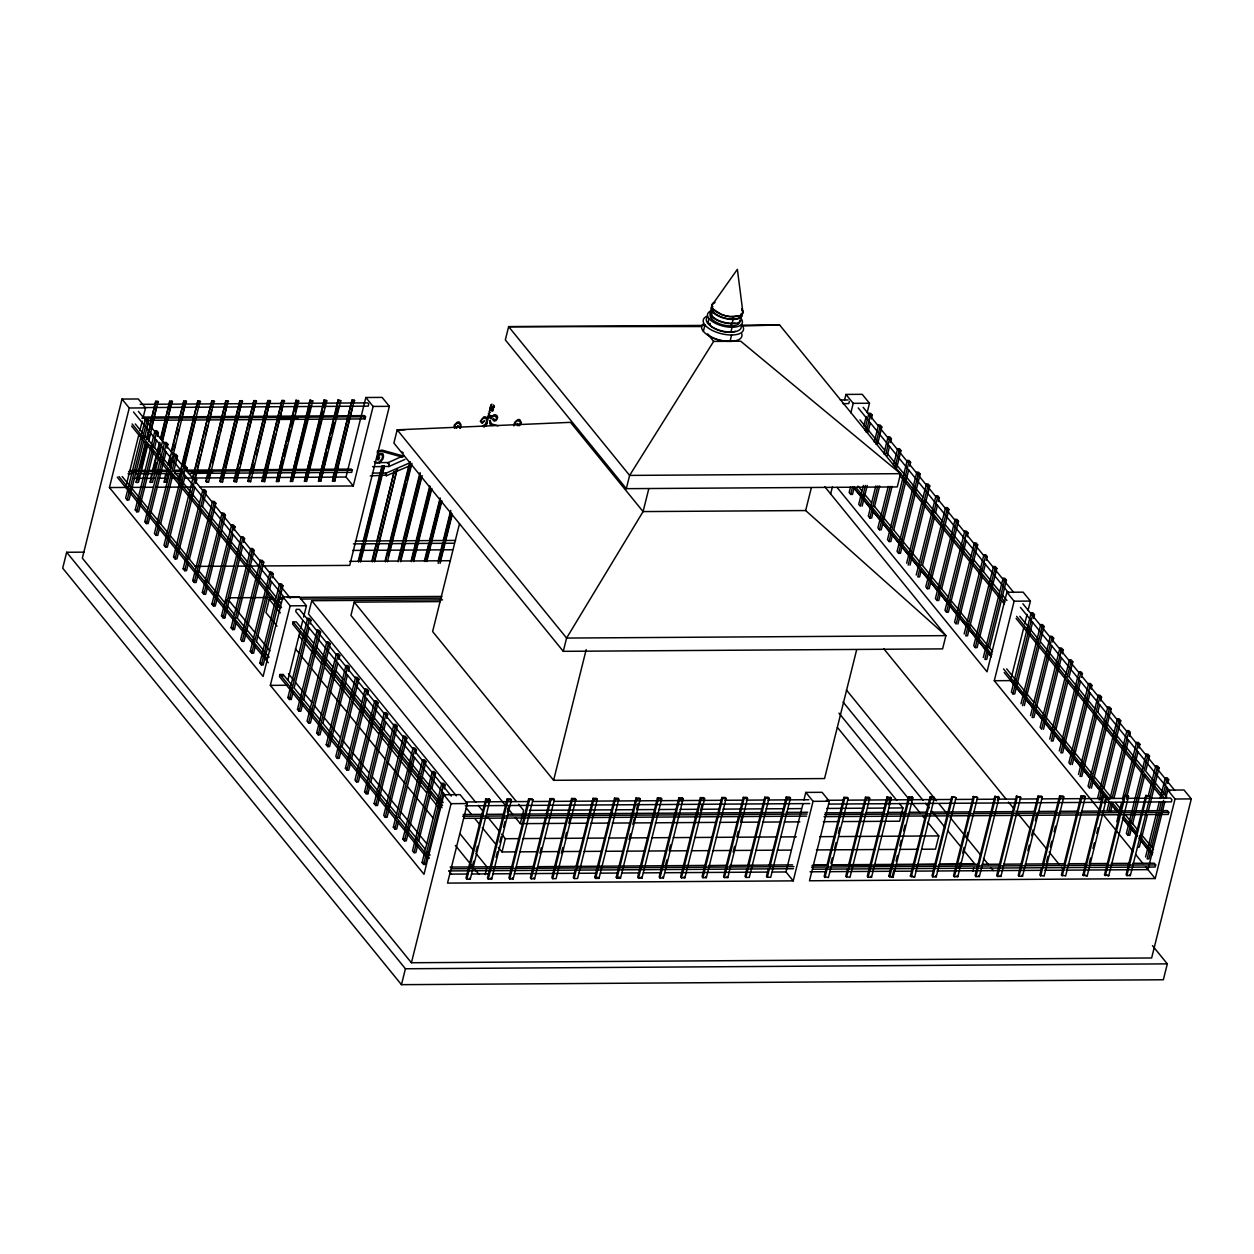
<?xml version="1.0" encoding="UTF-8"?>
<svg xmlns="http://www.w3.org/2000/svg" width="1254" height="1254" viewBox="0 0 1254 1254"><rect width="100%" height="100%" fill="white"/><g stroke="black" fill="none" stroke-linecap="round" stroke-linejoin="round"><path stroke-width="1.5" d="M713.134 311.697L711.911 305.318L737.368 269.328L742.979 312.889L740.048 315.742L733.731 316.823L732.728 319.049M487.884 416.109L489.765 417.77M492.399 409.243A5.972 2.618 14 0 1 493.339 410.403L492.179 411.249L490.392 409.697M490.847 417.739A9.577 7.446 -39.1 0 1 491.098 417.3L490.925 417.519M488.464 413.898C488.809 411.014 489.279 418.679 492.179 415.623M490.972 407.644L491.051 407.989A3.213 1.411 14 0 0 491.521 408.6L492.289 409.055M492.179 415.779L490.455 416.062L488.464 413.93M84.3 552.152L66.666 552.262L62.7 568.172L401.452 984.672L1163.351 979.766L1167.317 963.871L1152.473 945.626M143.16 417.363L145.527 407.895L138.254 398.976L121.999 399.07L82.341 558.14L411.422 962.743L1151.642 957.978L1191.3 798.908L1184.042 789.989L1167.787 790.098L1165.891 797.669M303.593 617.093L306.431 605.729L299.173 596.81L282.918 596.904L263.089 676.439L109.427 487.54L129.256 408.005L121.999 399.07M138.912 434.401L125.682 487.43L109.427 487.54M139.852 430.624L142.219 421.156M144.523 437.771L148.756 420.811L147.22 418.93L145.386 418.946L125.651 498.12L127.187 500.001L129.021 499.985L143.583 441.549M127.187 500.001L146.922 420.827L145.386 418.946M137.548 474.278L136.216 482.414L138.457 482.398L147.784 444.966M138.489 470.532L145.48 442.458M146.42 438.712L148.756 429.354M149.681 425.608L155.747 401.28L158.004 401.264L148.724 441.22M136.216 482.414L146.013 443.101M146.953 439.37L155.747 401.28M138.395 479.89L139.335 476.144M141.2 468.651L146.796 446.189M148.662 438.696L149.602 434.966M150.997 429.338L156.593 406.876M153.646 451.44L138.598 511.773L136.764 511.789L135.228 509.908L154.979 430.718L156.813 430.702L158.333 432.599L157.393 436.361M136.764 511.789L156.515 432.614L154.979 430.718M154.587 447.678L156.452 440.138M151.577 474.2L150.229 482.335L152.471 482.32L158.553 457.976M152.502 470.454L156.233 455.468M157.173 451.722L159.509 442.364M160.434 438.634L169.776 401.186L172.017 401.17L159.477 454.23M150.229 482.335L160.042 443.023M160.967 439.276L169.776 401.186M154.744 470.438L156.625 462.945M158.49 455.453L160.355 447.976M162.221 440.483L166.892 421.767M168.757 414.275L172.017 401.17M166.045 451.926L148.176 523.561L146.357 523.576L144.821 521.68L164.556 442.505L166.39 442.49L167.926 444.386L166.986 448.148M146.357 523.576L166.092 444.386L164.556 442.505M165.591 474.106L164.258 482.241L166.5 482.226L169.306 470.987M167.926 464.748L170.262 455.39M171.202 451.644L183.789 401.092L186.047 401.076L170.23 467.256M164.258 482.241L167.519 469.137M168.459 465.391L183.789 401.092M167.832 474.09L166.5 482.226M169.713 466.598L171.579 459.105M173.898 449.747L175.309 444.135M177.645 434.777L179.04 429.166M182.3 416.062L186.047 401.076M173.742 471.238L177.504 456.158L175.968 454.277L174.149 454.293L154.399 533.467L155.935 535.348L157.769 535.348L159.65 527.793M155.935 535.348L170.983 475.031M171.923 471.253L175.67 456.174L174.149 454.293M160.59 524.031L172.801 475.015M178.679 477.758L179.62 474.012M180.545 470.266L197.819 401.014L200.06 400.998L184.26 467.162M178.742 480.282L181.548 469.043M182.473 465.297L197.819 401.014M195.389 419.714L163.992 545.255L165.512 547.136L167.346 547.12L185.216 475.485M165.512 547.136L185.263 467.961L183.727 466.065L185.561 466.065L187.097 467.946L186.156 471.723M192.708 477.664L211.848 400.919L214.089 400.904L195.013 480.172M194.793 487.273L176.939 558.908L175.105 558.923L173.569 557.027L211.848 400.919M194.95 477.649L195.875 473.902M197.286 468.291L200.546 455.186M201.486 451.44L204.277 440.217M205.217 436.47L208.023 425.231M208.948 421.501L211.754 410.262M175.105 558.923L194.84 479.749L193.304 477.852M195.734 483.495L196.674 479.733L195.138 477.837M188.398 563.156L186.517 570.695L184.683 570.711L183.147 568.814L202.897 489.64L204.731 489.624L206.267 491.521L202.505 506.6M205.797 481.317L225.861 400.825L228.103 400.81L208.572 481.959L205.797 481.317L208.572 481.959M206.314 481.975L225.861 400.825M184.683 570.711L204.433 491.521L202.897 489.64M208.963 477.555L210.374 471.943M212.71 462.585L215.5 451.362M216.44 447.615L219.231 436.376M220.171 432.63L226.708 406.421M189.338 559.378L201.565 510.362M192.74 580.602L212.475 501.428L214.309 501.412L215.845 503.293L196.11 582.483L194.276 582.483L192.74 580.602L194.574 580.586M194.276 582.483L214.011 503.309L212.475 501.428M219.811 481.222L239.89 400.731L242.132 400.716L222.585 481.865L219.811 481.222L222.585 481.865M220.343 481.881L239.89 400.731M222.522 479.341L224.388 471.849M225.328 468.118L236.99 421.313M237.931 417.566L242.132 400.716M207.568 586.715L205.687 594.255L203.853 594.271L202.317 592.39L222.068 513.199L223.902 513.199L225.422 515.081L208.509 582.953M203.853 594.271L223.604 515.096L222.068 513.199M233.84 481.144L253.904 400.653L256.145 400.637L236.614 481.771L233.84 481.144L236.614 481.771M234.357 481.787L253.904 400.653M236.551 479.247L239.342 468.024M240.282 464.278L248.214 432.458M249.154 428.711L251.019 421.219M252.885 413.742L256.145 400.637M233.134 534.408L215.265 606.043L213.446 606.058L211.91 604.162L231.645 524.987L233.479 524.971L235.015 526.868L234.075 530.63M213.446 606.058L233.181 526.868L231.645 524.987M247.853 481.05L267.933 400.559L270.174 400.543L250.628 481.677L247.853 481.05L250.628 481.677M248.386 481.693L267.933 400.559M252.9 469.811L254.296 464.184M256.631 454.826L258.042 449.214M258.967 445.468L265.503 419.259M266.444 415.513L269.704 402.409M242.712 546.195L224.858 617.83L223.024 617.83L221.488 615.949L241.238 536.775L243.057 536.759L244.593 538.64L243.652 542.418M225.328 603.487L226.269 599.71M223.024 617.83L242.759 538.656L241.238 536.775M261.882 480.956L281.946 400.465L284.188 400.449L264.657 481.599L261.882 480.956L264.657 481.599M262.399 481.614L281.946 400.465M264.124 480.94L275.786 434.15M276.726 430.404L282.322 407.942M236.316 622.062L234.435 629.602L232.601 629.618L231.081 627.737L250.816 548.562L252.65 548.547L254.186 550.428L237.257 618.3M232.601 629.618L247.649 569.3M248.59 565.523L252.352 550.443L250.816 548.562M295.975 400.371L276.429 481.52L278.67 481.505L298.734 401.014L295.975 400.371L298.734 401.014M276.429 481.52L296.493 401.029M279.548 475.235L278.67 481.505M281.413 467.758L283.279 460.265M284.219 456.519L287.009 445.295M287.95 441.549L290.74 430.31M291.68 426.564L294.486 415.34M295.411 411.594L298.217 400.355M260.393 560.334L240.658 639.524L242.194 641.405L244.028 641.39L263.763 562.215L262.227 560.334L260.393 560.334L261.929 562.231L263.763 562.215M242.194 641.405L261.929 562.231M309.989 400.292L290.442 481.426L292.699 481.411L312.763 400.919L309.989 400.292L312.763 400.919M290.442 481.426L310.522 400.935M292.637 478.887L294.502 471.41M295.427 467.664L310.835 405.888M255.487 645.638L253.606 653.177L251.772 653.193L250.251 651.296L269.986 572.122L271.82 572.106L273.356 574.003L272.416 577.765M251.772 653.193L271.522 574.003L269.986 572.122M256.427 641.86L268.654 592.844M269.594 589.082L271.475 581.542M273.153 599.224L269.234 599.255L265.942 612.516L277.009 626.122M324.018 400.198L304.471 481.332L306.713 481.317L326.777 400.825L324.018 400.198L326.777 400.825M304.471 481.332L324.535 400.841M259.829 663.084L279.564 583.909L281.398 583.894L282.934 585.775L263.199 664.965L261.365 664.965L259.829 663.084L261.663 663.068M306.65 478.809L321.118 420.78M322.059 417.033L323.454 411.406M324.394 407.675L326.259 400.183M261.365 664.965L281.1 585.79L279.564 583.909M338.031 400.104L318.5 481.254L320.742 481.238L340.806 400.747L338.031 400.104L340.806 400.747M318.5 481.254L338.564 400.763M327.216 452.506L320.742 481.238M328.14 448.76L330.946 437.536M331.871 433.79L334.677 422.551M336.542 415.074L338.408 407.581M803.924 799.989L805.805 792.418L813.062 801.337L793.233 880.872L447.506 883.098L467.334 803.563L460.077 794.644L443.822 794.738L423.993 874.273L270.347 685.374L290.176 605.839L282.918 596.904M291.821 685.092L283.169 674.48L280.018 674.495L279.485 676.611L427.645 858.771M313.563 643.145L296.289 621.89L293.123 621.906L292.605 624.022L441.988 807.701M282.652 676.58L283.169 674.48M333.846 473.024L332.514 481.16L334.755 481.144L354.302 399.995L352.06 400.01L334.787 469.278M332.514 481.16L352.06 400.01M336.103 473.009L334.755 481.144M337.028 469.262L349.631 418.726M350.571 414.98L352.437 407.487M288.012 679.59L299.816 632.235M300.772 628.458L302.653 620.887M442.568 599.867L311.744 600.697L308.437 613.958L456.393 795.867M293.138 691.926L291.257 699.466L289.423 699.481L287.887 697.585L307.638 618.41L309.456 618.394L310.992 620.291L310.051 624.053M289.423 699.481L309.174 620.291L307.638 618.41M365.854 397.502L373.112 406.437L353.283 485.972L346.026 477.037L365.854 397.502L382.109 397.408L389.367 406.327L349.709 565.397L263.528 565.946M294.079 688.148L309.111 627.831M185.984 470.156L351.324 469.09L352.233 470.203L351.7 472.35L188.304 473.401M147.157 420.309L365.024 418.899L365.557 416.751L364.648 415.638L142.893 417.065M302.716 703.698L300.835 711.253L299.016 711.253L297.48 709.372L317.215 630.198L319.049 630.182L320.585 632.063L303.656 699.936M299.016 711.253L318.751 632.079L317.215 630.198M326.808 641.97L307.058 721.16L308.594 723.041L310.428 723.025L330.163 643.851L328.626 641.97L326.808 641.97L328.329 643.866L330.163 643.851M308.594 723.041L328.329 643.866M358.205 561.306L362.61 543.64M363.205 541.211L382.031 465.72L384.414 466.253L360.556 561.98M358.613 561.996L382.47 466.269M321.886 727.273L320.005 734.813L318.171 734.828L316.651 732.932L336.385 653.757L338.219 653.742L339.756 655.638L338.815 659.4M360.572 559.535L364.538 543.625M365.619 539.314L381.498 475.658L379.554 475.674M382.109 473.197L384.414 466.253M318.171 734.828L337.922 655.638L336.385 653.757M322.827 723.495L337.875 663.178M440.264 601.591L354.239 602.139L350.932 615.4L505.472 805.413M371.827 561.228L376.231 543.546M376.843 541.117L394.226 471.363L372.234 561.902M347.452 674.966L329.598 746.6L327.764 746.616L326.228 744.719L345.963 665.545L347.797 665.529L349.333 667.41L348.393 671.188M327.764 746.616L347.499 667.426L345.963 665.545M374.178 561.212L378.583 543.531M379.178 541.101L397.173 468.965L374.585 561.886M341.997 747.071L358.91 679.198L357.39 677.317L355.556 677.332L335.806 756.507L337.342 758.388L339.176 758.372L341.057 750.832M389.445 543.468L385.041 561.134L349.552 561.369M390.057 541.038L408.804 465.861M409.117 464.56L409.854 463.102M385.464 561.808L410.403 461.754M337.342 758.388L357.092 679.213L355.556 677.332M388.301 555.82L391.389 543.452M392 541.023L398.615 514.438M399.571 510.644L402.409 499.249M403.349 495.455L406.202 484.075M407.142 480.266L410.936 465.093M387.392 561.792L411.939 463.369M350.634 762.62L348.753 770.16L346.935 770.175L345.399 768.294L365.133 689.104L366.967 689.104L368.504 690.985L367.563 694.747M420.043 472.601L397.988 561.055L386.984 561.118M398.396 561.745L420.341 473.714M346.935 770.175L366.67 691.001L365.133 689.104M400.684 559.268L404.65 543.374M405.732 539.063L421.125 477.319M351.575 758.858L366.623 698.525M400.653 561.729L422.143 475.579M373.849 719.733L378.081 702.773L376.545 700.876L374.727 700.892L354.976 780.066L356.512 781.963L358.346 781.947L372.908 723.511M415.482 543.295L411.077 560.977L400.245 561.04M416.093 540.866L429.761 486.003M356.512 781.963L376.263 702.773L374.727 700.892M411.484 561.651L430.2 486.568M417.582 543.28L413.177 560.961L450.374 560.71M418.193 540.85L431.172 488.762M413.585 561.635L431.846 488.433M369.805 786.195L367.924 793.735L366.105 793.735L364.569 791.854L384.304 712.68L386.138 712.664L387.674 714.545L386.734 718.323M366.105 793.735L385.84 714.561L384.304 712.68M424.432 560.883L428.837 543.217M429.432 540.772L440.123 497.901M424.84 561.557L440.452 498.967M370.745 782.418L382.972 733.402M383.912 729.64L385.793 722.1M426.36 560.867L430.326 544.973M431.846 538.891L441.173 501.506M426.783 561.541L441.91 500.848M374.147 803.642L393.897 724.467L395.715 724.451L397.252 726.332L377.517 805.507L375.683 805.523L374.147 803.642L375.981 803.626M375.683 805.523L395.418 726.348L393.897 724.467M438.195 560.789L442.599 543.123M443.211 540.693L450.766 510.362M438.148 563.359L450.876 512.306M440.577 559.018L444.104 544.879M445.625 538.781L451.769 514.109M440.076 563.344L452.333 514.187M403.474 736.239L383.74 815.429L385.26 817.31L387.094 817.294L406.845 738.12L405.308 736.239L403.474 736.239L405.011 738.136L406.845 738.12M385.26 817.31L405.011 738.136M459.528 523.608L432.614 631.546L553.61 780.301L824.552 778.562L856.654 649.791M483.934 427.081L484.514 426.658A5.11 3.966 -39.1 0 0 485.909 425.043L487.759 416.375M486.113 426.141L488.919 414.87M398.568 821.542L396.687 829.082L394.853 829.098L393.317 827.201L413.052 748.027L414.886 748.011L416.422 749.908L415.482 753.67M394.853 829.098L396.734 821.558M397.675 817.78L414.588 749.908L413.052 748.027M399.509 817.765L414.541 757.447M402.895 838.989L422.645 759.814L424.479 759.799L425.999 761.68L406.265 840.87L404.431 840.87L402.895 838.989L404.728 838.973M404.431 840.87L424.181 761.695L422.645 759.814M431.831 788.547L435.593 773.467L434.056 771.586L432.222 771.602L412.488 850.776L414.024 852.657L415.842 852.642L417.723 845.102M414.024 852.657L433.759 773.483L432.222 771.602M418.664 841.34L430.89 792.324M443.289 792.794L425.435 864.429L423.601 864.445L422.065 862.564L441.816 783.374L443.634 783.374L445.17 785.255L444.229 789.017M423.601 864.445L443.352 785.27L441.816 783.374M401.452 984.672L405.418 968.762L66.666 552.262M411.422 962.743L451.079 803.673L443.822 794.738M485.737 799.033L465.986 878.208L466.801 879.226L470.25 879.195L489.985 800.021L489.17 799.017L485.737 799.033L486.552 800.036L489.985 800.021M466.801 879.226L486.552 800.036M472.241 866.875L473.651 861.232M476.003 851.795L477.413 846.136M488.229 802.779L489.17 799.017M485.126 874.571L486.536 868.897M507.196 798.892L487.461 878.082L488.276 879.085L491.709 879.054L511.444 799.88L510.629 798.876L507.196 798.892L508.011 799.895L511.444 799.88M488.276 879.085L508.011 799.895M496.067 857.313L497.462 851.654M499.813 842.233L501.224 836.575M503.575 827.154L504.986 821.495M507.337 812.075L508.748 806.416M515.676 851.874L502.008 851.952L505.315 838.707L501.616 834.145M565.288 823.361L520.316 823.643L523.623 810.397L518.67 804.316M824.74 486.662L945.908 635.637L942.6 648.882L563.281 651.328L566.589 638.067L643.083 511.585L648.757 488.872M528.655 798.767L508.92 877.941L509.735 878.944L513.168 878.929L532.919 799.738L532.088 798.735L528.655 798.767L529.47 799.77L532.919 799.738M509.735 878.944L529.47 799.77M553.61 780.301L586.182 649.635M626.326 488.668L629.618 475.407L713.636 341.417L740.722 341.229L900.56 473.667L897.268 486.928L626.326 488.668L505.331 339.912L508.638 326.667L703.557 325.413M545.427 817.467L530.379 877.8L531.194 878.803L534.627 878.788L554.378 799.597L553.563 798.594L550.13 798.626L546.368 813.705M531.194 878.803L550.945 799.629L550.13 798.626M539.925 853.269L541.336 847.61M566.886 817.342L551.838 877.659L552.669 878.662L556.102 878.646L575.837 799.472L575.022 798.469L571.589 798.484L567.827 813.564M552.669 878.662L572.404 799.488L571.589 798.484M561.384 853.128L562.795 847.485M565.146 838.048L566.557 832.39M568.908 822.969L570.319 817.31M703.369 331.354L704.952 324.99M707.805 323.391L708.996 318.61M711.316 315.945L712.366 311.713M709.827 324.958L710.219 323.375M711.41 318.594L712.068 315.945M575.194 869.978L573.313 877.518L574.128 878.537L577.561 878.505L597.296 799.331L596.481 798.328L593.048 798.343L576.135 866.216M574.128 878.537L593.863 799.347L593.048 798.343M731.004 325.946L731.678 323.297M732.007 323.72L733.073 319.472M594.772 877.392L614.507 798.202L617.956 798.187L618.771 799.19L599.02 878.364L595.587 878.396L594.772 877.392L598.205 877.361L599.02 878.364M730.894 332.044L732.085 327.278M595.587 878.396L615.338 799.221L614.507 798.202M730.016 341.354L731.599 334.99M616.231 877.251L635.982 798.077L639.415 798.046L640.23 799.049L620.495 878.239L617.046 878.255L616.231 877.251L619.664 877.22L620.495 878.239M617.046 878.255L636.797 799.08L635.982 798.077M629.069 839.522L630.48 833.863M632.831 824.442L634.242 818.784M636.593 809.363L638.004 803.704M657.441 797.936L637.69 877.11L638.521 878.114L641.954 878.098L661.689 798.923L660.874 797.905L657.441 797.936L658.256 798.939L661.689 798.923M638.521 878.114L658.256 798.939M678.9 797.795L659.165 876.969L659.98 877.972L663.413 877.957L683.164 798.782L682.333 797.779L678.9 797.795L679.715 798.798L683.164 798.782M659.98 877.972L679.715 798.798M665.419 865.636L666.83 859.978M669.181 850.557L670.592 844.898M681.392 801.541L682.333 797.779M700.359 797.654L680.624 876.828L681.439 877.847L684.872 877.816L704.623 798.641L703.808 797.638L700.359 797.654L701.19 798.657L704.623 798.641M681.439 877.847L701.19 798.657M700.516 810.836L701.926 805.178M717.131 816.37L702.083 876.703L702.898 877.706L706.347 877.675L726.082 798.5L725.267 797.497L721.834 797.513L718.072 812.608M702.898 877.706L722.649 798.532L721.834 797.513M805.648 510.55L643.083 511.585L570.492 422.347L397.204 429.824L566.589 638.067L945.908 635.637L805.648 510.55L811.322 487.822M738.59 816.229L723.558 876.562L724.373 877.565L727.806 877.549L747.541 798.359L746.726 797.356L743.293 797.387L739.531 812.467M724.373 877.565L744.108 798.39L743.293 797.387M844.553 400.104L845.964 394.43L862.219 394.32L869.477 403.239L867.125 412.707M733.104 852.03L734.515 846.372M736.85 836.951L738.261 831.292M740.612 821.872L742.023 816.213M849.35 401.437L848.801 403.584L842.939 403.631M830.556 494.248L832.452 486.677M850.855 412.817L853.222 403.349L845.964 394.43M746.898 868.881L745.017 876.421L745.832 877.424L749.265 877.408L769.015 798.234L768.185 797.215L764.752 797.246L747.839 865.103M745.832 877.424L765.567 798.249L764.752 797.246M863.818 425.968L866.169 416.5M850.557 486.881L849.146 492.54L850.682 494.421L852.516 494.405L854.397 486.865M864.664 430.326L868.881 413.35L870.715 413.35L872.251 415.231L871.311 418.993M850.682 494.421L852.563 486.881M866.185 432.207L870.417 415.246L868.881 413.35M868.019 432.191L870.37 422.77M863.426 485.47L858.724 504.312L860.26 506.208L865.432 485.47M874.242 442.098L878.474 425.137L880.308 425.122L881.828 427.018L877.612 443.979M768.357 868.74L766.476 876.28L767.291 877.283L770.724 877.267L790.475 798.093L789.659 797.089L786.227 797.105L769.298 864.978M767.291 877.283L787.042 798.108L786.227 797.105M875.778 443.994L880.01 427.018L878.474 425.137M862.094 506.193L867.266 485.455M875.841 485.941L868.317 516.099L869.853 517.98L871.671 517.98L873.552 510.425M883.819 453.885L888.051 436.925L889.885 436.909L891.422 438.79L890.481 442.568M869.853 517.98L877.831 485.941M885.826 453.885L889.588 438.806L888.051 436.925M874.493 506.663L879.665 485.925M887.189 455.766L889.541 446.33M793.233 880.872L785.976 871.953L802.968 803.783M888.24 486.411L877.894 527.887L879.43 529.768L881.264 529.752L892.08 486.395M893.412 465.673L897.645 448.697L899.463 448.697L900.999 450.578L896.767 467.538M879.43 529.768L890.246 486.411M894.948 467.554L899.181 450.594L897.645 448.697M909.652 466.127L910.592 462.365L909.056 460.469L907.222 460.484L887.487 539.659L889.023 541.556L890.842 541.54L892.723 534M889.023 541.556L908.758 462.381L907.222 460.484M893.663 530.223L908.711 469.905M805.805 792.418L822.06 792.309L829.317 801.243L809.488 880.778L1155.216 878.552L1175.045 799.017L1167.787 790.098M916.815 472.272L897.065 551.447L898.601 553.343L900.435 553.327L920.17 474.153L918.633 472.256L916.815 472.272L918.336 474.153L920.17 474.153M898.601 553.343L918.336 474.153M826.041 869.022L824.16 876.562L828.408 877.518L848.143 798.343L847.359 797.356L843.895 797.387L826.982 865.244M824.96 877.549L844.694 798.359L843.895 797.387M830.9 863.348L832.311 857.689M834.662 848.253L836.073 842.61M838.424 833.173L839.835 827.53M906.658 563.234L926.392 484.06L928.226 484.044L929.763 485.925L910.012 565.115M908.178 565.115L927.929 485.941L926.392 484.06M916.235 575.022L935.97 495.832L937.804 495.832L939.34 497.713L938.4 501.49M919.652 569.363L917.771 576.903L919.605 576.887L921.486 569.347M920.593 565.585L937.506 497.728L935.97 495.832M922.427 565.585L934.638 516.57M935.578 512.792L937.459 505.252M847.61 868.881L845.729 876.421L849.977 877.377L869.712 798.202L868.912 797.215L865.464 797.246L848.55 865.103M846.528 877.408L866.263 798.218L865.464 797.246M945.563 507.619L925.813 586.794L927.349 588.69L929.183 588.675L948.933 509.5L947.397 507.604L945.563 507.619L947.099 509.5L948.933 509.5M927.349 588.69L947.099 509.5M941.582 589.145L958.511 521.272L956.974 519.391L955.14 519.407L935.406 598.581L936.942 600.462L938.776 600.462L940.641 592.923M887.033 797.105L867.298 876.28L868.097 877.267L871.546 877.236L891.28 798.061L887.033 797.105L891.28 798.061M868.097 877.267L887.832 798.093M936.942 600.462L956.677 521.288L955.14 519.407M888.6 804.629L890.481 797.089M967.147 536.837L968.088 533.06L966.568 531.179L964.734 531.194L944.983 610.369L946.519 612.25L948.353 612.234L966.207 540.599M946.519 612.25L966.27 533.075L964.734 531.194M899.228 803.391L902.943 807.952L899.635 821.213L842.923 821.574M888.851 876.138L908.601 796.964L912.05 796.948L912.849 797.92L893.114 877.11L888.851 876.138L893.114 877.11M889.65 877.126L909.401 797.952L908.601 796.964M974.311 542.966L954.576 622.156L956.112 624.037L975.847 544.863L974.311 542.966L976.145 542.966L977.681 544.847L957.931 624.022M892.315 876.123L893.726 870.464M896.077 861.043L897.488 855.385M899.823 845.964L901.234 840.305M903.585 830.885L904.996 825.226M911.109 800.71L912.05 796.948M964.154 633.928L983.904 554.754L985.722 554.738L987.259 556.635L986.318 560.397M983.904 554.754L985.425 556.635L965.69 635.825L967.524 635.809L982.556 575.476M983.497 571.714L985.378 564.175M910.42 876.013L930.17 796.823L933.619 796.807L934.418 797.795L914.668 876.969L910.42 876.013L914.668 876.969M911.219 876.985L930.97 797.81L930.17 796.823M993.481 566.542L973.747 645.716L975.267 647.597L977.101 647.597L996.852 568.407L995.315 566.526L993.481 566.542L995.018 568.423L996.852 568.407M975.267 647.597L995.018 568.423M927.725 822.263L938.823 835.916L935.515 849.162L921.847 849.256M983.324 657.504L1003.059 578.329L1004.893 578.313L1006.429 580.194L1002.197 597.17M1003.059 578.329L1004.595 580.21L984.86 659.385L986.694 659.369L988.575 651.829M951.739 796.682L931.988 875.872L932.788 876.844L936.236 876.828L955.987 797.654L951.739 796.682L955.987 797.654M989.516 648.067L1001.256 600.932M932.788 876.844L952.538 797.669M1028.029 610.541L1030.396 601.074L1023.123 592.154L1006.868 592.264L987.039 671.799L837.076 487.414M1100.009 810.695L994.297 680.718L1014.125 601.183L1006.868 592.264M973.292 796.556L953.557 875.731L954.357 876.718L957.805 876.687L977.556 797.513L973.292 796.556L977.556 797.513M954.357 876.718L974.092 797.528M958.887 868.16L960.298 862.517M962.649 853.081L964.06 847.422M966.411 838.001L967.822 832.342M1032.685 707.82L1010.552 680.608L1023.781 627.596M1024.722 623.802L1027.089 614.335M1033.547 618.473L1034.487 614.695L1032.967 612.814L1031.133 612.83L1011.382 692.004L1012.918 693.885L1014.752 693.885L1032.606 622.235M1012.918 693.885L1032.669 614.711L1031.133 612.83M972.822 871.452L973.762 867.658M994.861 796.415L975.126 875.59L975.925 876.577L979.374 876.546L999.109 797.372L994.861 796.415L999.109 797.372M975.925 876.577L995.66 797.387M1020.975 703.792L1040.71 624.602L1042.544 624.602L1044.08 626.483L1039.848 643.443M997.385 800.162L998.325 796.384M1022.512 705.673L1042.246 626.498L1040.71 624.602M1024.33 705.657L1038.908 647.221M1030.553 715.564L1050.303 636.389L1052.122 636.374L1053.658 638.27L1052.717 642.032M1050.303 636.389L1051.824 638.27L1032.089 717.46L1033.923 717.445L1051.777 645.81M1016.43 796.274L996.695 875.449L997.494 876.436L1000.943 876.405L1020.678 797.231L1016.43 796.274L1020.678 797.231M997.494 876.436L1017.229 797.262M1059.881 648.177L1040.146 727.351L1041.666 729.248L1061.417 650.058L1059.881 648.177L1061.715 648.161L1063.251 650.042L1062.31 653.82M1043.5 729.232L1061.37 657.598M1049.723 739.139L1069.458 659.965L1071.292 659.949L1072.828 661.83L1069.066 676.909M1066.292 680.703L1051.26 741.02L1053.094 741.004L1054.975 733.465M1067.232 676.925L1070.994 661.846L1069.458 659.965M1033.296 814.99L1018.264 875.308L1019.063 876.295L1022.512 876.28L1042.246 797.089L1041.447 796.118L1037.998 796.133L1034.236 811.213M1019.063 876.295L1038.798 797.121L1037.998 796.133M1055.915 729.703L1068.126 680.687M1027.825 850.776L1029.236 845.133M1031.587 835.697L1032.982 830.038M1035.334 820.618L1036.744 814.959M1059.301 750.927L1079.051 671.736L1080.885 671.736L1082.421 673.617L1081.481 677.379M1079.051 671.736L1080.587 673.633L1060.837 752.808L1062.671 752.792L1080.54 681.157M1041.698 867.627L1039.817 875.182L1044.08 876.138L1063.815 796.948L1063.016 795.976L1059.567 795.992L1042.638 863.865M1040.616 876.154L1060.367 796.98L1059.567 795.992M1088.629 683.524L1068.894 762.698L1070.43 764.595L1090.165 685.405L1088.629 683.524L1090.463 683.508L1091.999 685.405L1091.058 689.167M1046.573 861.953L1047.983 856.294M1050.319 846.873L1051.73 841.215M1054.081 831.794L1055.492 826.135M1072.264 764.579L1090.118 692.945M1078.471 774.486L1098.222 695.312L1100.056 695.296L1101.576 697.177L1100.636 700.955M1098.222 695.312L1099.758 697.193L1080.007 776.367L1081.841 776.367L1096.889 716.034M1097.83 712.272L1099.695 704.732M1063.267 867.502L1061.386 875.041L1065.634 875.997L1085.384 796.823L1084.585 795.835L1081.136 795.851L1064.207 863.724M1062.185 876.013L1081.936 796.839L1081.136 795.851M1107.799 707.099L1088.064 786.274L1089.601 788.155L1109.335 708.98L1107.799 707.099L1109.633 707.084L1111.169 708.965L1091.419 788.139M1097.642 798.061L1117.392 718.871L1119.211 718.871L1120.747 720.752L1103.833 788.625M1099.178 799.942L1118.913 720.768L1117.392 718.871M1101.012 799.927L1102.893 792.387M1082.954 874.9L1102.705 795.726L1106.153 795.694L1106.953 796.682L1087.202 875.856L1082.954 874.9L1087.202 875.856M1083.754 875.872L1103.504 796.698L1102.705 795.726M1089.224 863.567L1090.635 857.908M1092.986 848.488L1094.397 842.829M1096.748 833.408L1098.159 827.75M1104.272 803.234L1106.153 795.694M1107.235 809.833L1109.116 802.294M1110.056 798.532L1126.97 730.659L1128.804 730.643L1130.34 732.54L1129.399 736.302M1111.107 802.294L1108.755 811.73L1110.589 811.714L1112.47 804.175M1112.047 798.532L1128.506 732.54L1126.97 730.659M1113.881 798.516L1128.459 740.079M1116.812 821.621L1121.515 802.764M1122.455 799.002L1136.547 742.446L1138.381 742.431L1139.917 744.312L1138.977 748.089M1104.523 874.759L1124.258 795.585L1127.722 795.553L1128.522 796.541L1108.771 875.715L1104.523 874.759L1108.771 875.715M1105.323 875.747L1138.083 744.327L1136.547 742.446M1126.766 797.105L1138.036 751.851M1126.782 799.331L1127.722 795.553M1166.706 796.948L1145.717 771.147L1149.51 756.099L1147.974 754.218L1146.14 754.234L1126.39 833.408L1127.926 835.289L1129.76 835.274L1131.641 827.734M1127.926 835.289L1142.974 774.972M1143.914 771.194L1147.676 756.115L1146.14 754.234M1132.581 823.972L1144.808 774.956M1145.827 795.444L1150.075 796.4L1145.827 795.444L1126.092 874.618L1126.891 875.606L1130.34 875.574L1157.254 767.903L1155.718 766.006L1148.209 796.18M1126.891 875.606L1146.626 796.431M1147.332 815.022L1139.353 847.061L1137.519 847.077M1148.272 811.244L1159.088 767.887L1157.552 766.006L1155.718 766.006M1145.56 856.968L1156.376 813.611M1157.317 809.849L1159.198 802.309M1160.138 798.532L1165.311 777.793L1167.145 777.778L1168.665 779.674L1167.725 783.436M1158.382 813.611L1147.096 858.865L1148.93 858.849L1150.811 851.309M1159.323 809.849L1161.204 802.309M1163.085 794.77L1166.847 779.674L1165.311 777.793M1151.752 847.532L1160.216 813.595M1161.157 809.833L1163.508 800.413M1164.919 794.754L1166.784 787.214M1164.95 801.463L1147.959 869.633L1065.916 870.151M1132.801 863.348L1154.307 863.207L1155.686 864.899L1155.153 867.016L812.921 869.21M1081.371 811.181L1167.411 810.617L1168.791 812.31L1168.273 814.426L824.082 816.636M385.48 473.416L409.572 462.914M741.694 308.939L742.932 312.81L740.032 315.726L729.812 316.572A16.051 7.038 14 0 1 715.172 311.086L713.024 309.064A16.051 7.038 14 0 1 714.655 302.198M485.909 425.043L485.988 424.949A9.891 7.665 -39.1 0 0 487.148 422.143M491.082 417.3L493.731 414.996A3.229 2.508 -39.1 0 1 495.894 414.933C500.393 416.814 494.672 424.307 492.665 419.479C493.778 416.861 494.233 419.776 493.951 420.294A1.63 1.27 -39.1 0 0 494.86 420.262C499.578 417.943 492.963 413.256 491.364 418.178A6.301 4.891 -39.1 0 0 490.941 419.04M370.228 475.909L386.561 475.094L385.809 472.993L372.297 473.071M403.772 455.578L387.878 462.742A2.085 0.784 80.8 0 0 387.658 463.416M372.61 466.692L389.022 466.41M394.681 471.912L397.612 469.513M379.351 463.306L382.783 459.23A8.997 6.975 -39.1 0 0 383.489 456.111L383.16 454.011C375.118 449.951 376.89 466.551 379.539 457.005C378.238 461.817 375.745 456.581 380.354 454.575A2.508 1.944 -39.1 0 1 381.859 454.591L382.501 456.362A7.116 5.518 -39.1 0 1 381.921 458.933L378.959 462.256A4.013 3.119 -39.1 0 1 376.843 462.836L374.288 461.613M456.581 428.163L458.196 425.749L456.519 427.614A1.615 1.254 -39.1 0 1 455.61 427.598C452.318 424.965 460.093 420.56 460.171 425.419A6.505 5.047 -39.1 0 1 459.716 428.131M377.172 452.725L379.68 451.503A5.267 4.091 -39.1 0 1 382.109 451.487L402.691 457.208M712.883 303.703L714.858 302.465M519.407 425.702L521.398 422.723L519.799 419.698A3.229 2.508 -39.1 0 0 517.636 419.761L514.986 422.065A9.64 7.477 -39.1 0 0 513.654 425.764M493.183 408.146L490.722 407.769A2.367 1.035 14 0 1 490.126 407.048L490.769 406.453M377.235 451.252L382.015 450.092L402.832 455.876A3.041 2.351 -39.1 0 0 404.321 455.954M388.85 466.566L404.917 459.403M386.326 475.752L410.277 465.579M490.941 405.23L490.58 406.171A5.972 2.618 14 0 0 491.521 407.331L493.386 408.255L494.107 407.315A5.972 2.618 14 0 0 493.574 406.531M489.687 410.779L489.044 411.375A2.367 1.035 14 0 0 489.64 412.096L490.408 412.488M482.21 426.423L485.753 423.821A6.505 5.047 -39.1 0 0 486.646 420.231C486.568 415.387 478.793 419.776 482.085 422.41A1.615 1.254 -39.1 0 0 482.994 422.441L484.671 420.56L482.022 423.335L480.298 421.313L483.746 416.986A3.198 2.477 -39.1 0 1 485.878 417.018L487.383 419.338A9.891 7.665 -39.1 0 1 487.383 420.717M388.05 462.585L389.163 464.215M741.835 325.993L779.58 324.927L1005.003 602.045M742.54 325.162L779.58 324.927M156.28 401.923L158.521 401.907M170.309 401.829L172.55 401.829M184.322 401.75L186.564 401.735M198.351 401.656L200.593 401.641M212.365 401.562L214.606 401.546M226.394 401.468L228.636 401.468M240.407 401.39L242.649 401.374M254.437 401.296L256.678 401.28M268.45 401.202L270.692 401.186M282.479 401.123L284.721 401.108M352.578 400.669L354.835 400.653M140.244 404.337L367.83 402.879L368.739 403.992L368.206 406.139L144.508 407.581M840.305 399.995L848.127 399.948M129.256 408.005L145.527 407.895M373.112 406.437L389.367 406.327M853.222 403.349L869.477 403.239M490.847 407.628L489.828 408.224A2.367 1.035 14 0 0 490.424 408.945L492.383 409.525L492.869 408.585A3.088 1.348 14 0 0 492.587 408.177A3.213 1.411 14 0 1 492.916 408.6M141.859 418.193L365.557 416.751M278.529 418.334L297.982 418.209M870.417 415.246L872.251 415.231M146.922 420.827L148.756 420.811M405.026 429.761L397.204 429.824L393.897 443.07L563.281 651.328M880.01 427.018L881.828 427.018M156.515 432.614L158.333 432.599M889.588 438.806L891.422 438.79M166.092 444.386L167.926 444.386M899.181 450.594L900.999 450.578M175.67 456.174L177.504 456.158M374.805 462.648L388.254 462.554M908.758 462.381L910.592 462.365M185.263 467.961L187.097 467.946M129.57 470.516L145.135 470.422M149.022 470.391L166.531 470.281M174.306 470.234L182.096 470.172M128.535 471.645L169.384 471.379M173.271 471.363L183.006 471.3M186.893 471.269L352.233 470.203M191.282 472.272L212.678 472.131M128.002 473.793L131.889 473.777M135.777 473.746L170.795 473.526M174.682 473.495L182.457 473.448M133.99 478.401L155.386 478.276M159.274 478.244L165.12 478.213M170.952 478.166L180.67 478.103M184.573 478.087L346.026 477.037M900.56 473.667L629.618 475.407L508.638 326.667L701.535 326.542M194.84 479.749L196.674 479.733M131.529 487.398L152.925 487.257M156.813 487.226L180.153 487.085M184.04 487.054L191.831 487.007M199.605 486.96L353.283 485.972M927.929 485.941L929.763 485.925M204.433 491.521L206.267 491.521M937.506 497.728L939.34 497.713M214.011 503.309L215.845 503.293M135.228 509.908L137.062 509.892M223.604 515.096L225.422 515.081M144.821 521.68L146.655 521.68M956.677 521.288L958.511 521.272M233.181 526.868L235.015 526.868M966.27 533.075L968.088 533.06M242.759 538.656L244.593 538.64M355.321 541.07L455.578 540.427M353.424 543.875L453.682 543.233M975.847 544.863L977.681 544.847M252.352 550.443L254.186 550.428M352.625 550.428L452.506 549.785M173.569 557.027L175.403 557.027M985.425 556.635L987.259 556.635M194.981 566.4L234.153 566.134M238.072 566.118L245.894 566.071M249.812 566.04L259.609 565.977M183.147 568.814L184.981 568.799M271.522 574.003L273.356 574.003M1004.595 580.21L1006.429 580.194M281.1 585.79L282.934 585.775M202.317 592.39L204.151 592.374M228.698 597.797L271.742 597.515M279.564 597.468L283.467 597.453M287.385 597.421L441.925 596.434M279.031 599.193L282.949 599.161M300.584 599.051L441.596 598.142M211.91 604.162L213.744 604.162M290.176 605.839L306.431 605.729M1014.125 601.183L1030.396 601.074M221.488 615.949L223.322 615.933L224.858 617.83M1032.669 614.711L1034.487 614.695M309.174 620.291L310.992 620.291M231.081 627.737L232.899 627.721M1042.246 626.498L1044.08 626.483M318.751 632.079L320.585 632.063M1051.824 638.27L1053.658 638.27M250.251 651.296L252.07 651.296M1061.417 650.058L1063.251 650.042M337.922 655.638L339.756 655.638M1070.994 661.846L1072.828 661.83M347.499 667.426L349.333 667.41M1080.587 673.633L1082.421 673.617M357.092 679.213L358.91 679.198M270.347 685.374L286.602 685.264M994.297 680.718L1010.552 680.608M1090.165 685.405L1091.999 685.405M366.67 691.001L368.504 690.985M287.887 697.585L289.721 697.569L291.257 699.466M1099.758 697.193L1101.576 697.177M376.263 702.773L378.081 702.773M297.48 709.372L299.298 709.356M1109.335 708.98L1111.169 708.965M385.84 714.561L387.674 714.545M1118.913 720.768L1120.747 720.752M395.418 726.348L397.252 726.332M316.651 732.932L318.469 732.932M1128.506 732.54L1130.34 732.54M326.228 744.719L328.062 744.704M1138.083 744.327L1139.917 744.312M414.588 749.908L416.422 749.908M1147.676 756.115L1149.51 756.099M424.181 761.695L425.999 761.68M345.399 768.294L347.233 768.279M1157.254 767.903L1159.088 767.887M433.759 773.483L435.593 773.467M1166.847 779.674L1168.665 779.674M443.352 785.27L445.17 785.255M364.569 791.854L366.387 791.838L367.924 793.735M550.945 799.629L554.378 799.597M572.404 799.488L575.837 799.472M593.863 799.347L597.296 799.331M615.338 799.221L618.771 799.19M636.797 799.08L640.23 799.049M722.649 798.532L726.082 798.5M744.108 798.39L747.541 798.359M765.567 798.249L769.015 798.234M787.042 798.108L790.475 798.093M844.694 798.359L848.143 798.343M866.263 798.218L869.712 798.202M909.401 797.952L912.849 797.92M930.97 797.81L934.418 797.795M1038.798 797.121L1042.246 797.089M1060.367 796.98L1063.815 796.948M1081.936 796.839L1085.384 796.823M1103.504 796.698L1106.953 796.682M1128.522 796.541L1124.258 795.585M466.331 801.933L528.969 801.541M532.887 801.51L550.49 801.4M554.409 801.369L720.768 800.303M724.687 800.271L742.305 800.162M746.224 800.146L763.827 800.021M767.746 800.005L808.846 799.738M826.355 800.287L843.958 800.162M847.861 800.146L951.52 799.472M955.423 799.456L973.026 799.331M976.944 799.315L994.547 799.206M998.45 799.174L1016.053 799.064M1019.957 799.033L1037.56 798.923M1041.478 798.892L1102.094 798.516M1106.012 798.484L1123.615 798.375M1127.518 798.343L1170.546 798.061L1171.926 799.754L1171.393 801.87L829.16 804.08M451.079 803.673L467.334 803.563M813.062 801.337L829.317 801.243M1175.045 799.017L1191.3 798.908M465.265 805.805L809.723 803.579M529.486 810.35L611.607 809.833M615.51 809.802L633.113 809.692M637.016 809.661L654.619 809.551M658.522 809.52L676.125 809.41M680.029 809.394L697.632 809.269M701.55 809.253L719.138 809.144M723.056 809.112L762.15 808.861M766.069 808.83L783.672 808.72M787.575 808.705L801.259 808.611M826.684 808.454L863.834 808.203M867.737 808.187L885.34 808.078M889.243 808.046L902.943 807.952M463.212 814.489L482.774 814.363M486.693 814.348L504.312 814.222M508.215 814.207L782.23 812.451M786.148 812.42L807.67 812.279M825.179 812.827L862.344 812.592M866.248 812.561L883.851 812.451M887.754 812.42L905.357 812.31M909.275 812.279L926.878 812.169M930.781 812.137L969.891 811.887M973.809 811.871L1012.918 811.62M1016.837 811.589L1034.44 811.479M1038.343 811.448L1055.946 811.338M1059.849 811.322L1077.452 811.197M462.663 816.244L807.121 814.018M824.599 814.536L1168.791 812.31M464.09 818.345L806.604 816.135M569.191 823.329L586.794 823.22M590.697 823.204L608.3 823.079M612.203 823.063L629.806 822.953M633.709 822.922L651.312 822.812M655.231 822.781L715.83 822.389M719.749 822.373L737.336 822.248M741.255 822.232L758.858 822.122M762.761 822.091L780.364 821.981M784.267 821.95L799.911 821.856M823.376 821.699L839.02 821.605M393.317 827.201L395.151 827.201M505.315 838.707L518.984 838.612M522.887 838.581L540.458 838.471M544.377 838.456L561.949 838.33M565.852 838.315L583.423 838.189M587.327 838.174L604.898 838.064M608.817 838.033L626.389 837.923M630.292 837.891L647.863 837.782M651.766 837.75L669.338 837.641M673.257 837.625L690.829 837.5M694.732 837.484L712.303 837.374M716.206 837.343L733.778 837.233M737.697 837.202L776.743 836.951M780.646 836.935L796.274 836.826M819.708 836.684L835.321 836.575M839.239 836.559L938.823 835.916M519.579 851.842L537.167 851.732M541.07 851.701L558.641 851.591M562.544 851.56L580.116 851.45M584.019 851.435L601.606 851.309M605.51 851.294L623.081 851.184M626.984 851.152L644.556 851.043M648.459 851.011L666.046 850.902M669.949 850.87L687.521 850.761M691.424 850.745L708.996 850.62M712.899 850.604L730.486 850.494M734.389 850.463L751.961 850.353M755.864 850.322L773.436 850.212M777.339 850.181L791.023 850.102M816.401 849.93L874.979 849.554M878.882 849.538L896.469 849.428M900.372 849.397L917.944 849.287M422.065 862.564L423.899 862.548M450.092 867.078L512.729 866.671M516.397 866.812L534.251 866.53M537.935 866.671L704.529 865.432M708.338 865.589L726.066 865.307M729.891 865.448L792.606 864.868M814.097 864.899L827.812 864.821M831.731 864.79L870.903 864.539M874.822 864.508L892.456 864.398M896.359 864.367L913.994 864.257M917.912 864.241L935.531 864.116M939.45 864.1L974.719 863.865L963.636 850.259M812.075 865.401L827.718 865.307M831.621 865.276L935.28 864.617M939.183 864.586L956.786 864.476M960.705 864.445L978.292 864.335M982.211 864.304L999.814 864.194M1003.717 864.178L1021.32 864.053M1025.239 864.037L1064.348 863.787M1068.251 863.755L1085.854 863.645M1089.773 863.614L1107.376 863.504M1111.279 863.473L1128.882 863.363M451.503 868.803L794.017 866.608M811.495 867.11L1155.686 864.899M449.026 870.934L793.484 868.724M450.014 874.116L467.601 874.007M471.504 873.975L489.076 873.866M492.994 873.834L510.566 873.724M514.469 873.693L575.022 873.317M578.925 873.286L596.512 873.176M600.415 873.145L618.003 873.035M621.906 873.003L639.477 872.894M643.38 872.878L660.968 872.753M664.871 872.737L768.388 872.063M772.307 872.047L785.976 871.953M810.037 871.796L825.665 871.702M829.584 871.671L890.121 871.279M894.039 871.264L911.611 871.154M915.514 871.122L933.101 871.013M937.004 870.981L1040.522 870.323M1044.425 870.292L1062.013 870.182M405.418 968.762L1167.317 963.871M492.211 425.498L490.33 424.479A5.016 3.887 -39.1 0 1 489.734 422.896A9.577 7.446 -39.1 0 1 489.687 422.363M492.023 404.18L490.863 405.011A5.972 2.618 14 0 0 491.819 406.171L494.045 407.095L494.405 406.155A5.972 2.618 14 0 0 493.449 404.995M490.972 408.428L489.812 409.259A5.972 2.618 14 0 0 490.753 410.419M492.273 409.023L492.947 408.929A2.367 1.035 14 0 0 492.43 408.208M489.546 417.723L487.884 416.72M386.185 475.815L385.527 474.78M498.12 425.858L491.725 423.915L490.486 421.705A6.301 4.891 -39.1 0 1 490.486 420.842M403.239 452.866L402.189 451.973M517.918 425.843C514.798 423.57 519.031 422.3 517.855 425.059A1.63 1.27 -39.1 0 0 518.764 425.028C523.482 422.708 516.867 418.037 515.269 422.943A6.301 4.891 -39.1 0 0 514.391 425.608M454.606 428.304L454.12 425.278L457.255 422.175A3.198 2.477 -39.1 0 1 459.403 422.19L460.908 424.526A9.938 7.712 -39.1 0 1 460.375 428.272M713.024 309.064L721.771 314.629A16.13 7.069 14 0 0 733.653 316.823M863.144 407.315L877.957 425.529M880.418 428.57L907.582 461.958M910.059 464.999L935.986 496.882M938.447 499.907L964.373 531.79M966.85 534.831L984.139 556.071M986.6 559.112L1013.765 592.515M1022.903 603.754L1050.068 637.142M1052.545 640.183L1078.471 672.066M1082.171 676.611L1108.097 708.494M1110.574 711.535L1126.625 731.254M1129.086 734.295L1136.5 743.403M1138.961 746.443L1155.012 766.178M1157.489 769.204L1174.779 790.459M858.222 407.926L1008.843 593.126M1020.458 607.406L1169.857 791.086M860.009 419.871L884.697 450.233M887.174 453.274L922.975 497.289M925.436 500.33L942.726 521.57M945.202 524.611L971.129 556.494M973.59 559.519L999.516 591.402M1001.993 594.443L1006.931 600.509M1019.784 616.31L1038.296 639.07M1040.773 642.111L1066.699 673.994M1069.16 677.019L1095.087 708.902M1097.563 711.943L1143.24 768.106M1016.618 616.325L1164.778 798.484M899.541 475.141L1004.485 604.162M1016.101 618.441L1161.784 797.56M742.823 310.914L741.757 309.001M858.002 486.113L861.717 490.675M864.178 493.7L871.593 502.807M874.054 505.848L891.343 527.103M893.82 530.128L919.746 562.011M922.207 565.052L948.134 596.92M950.61 599.961L967.9 621.216M970.361 624.257L992.588 651.578M1006.664 668.884L1033.829 702.287M1036.306 705.312L1091.858 773.624M1094.334 776.665L1111.608 797.92M1115.323 802.466L1120.261 808.548M1125.199 814.614L1137.55 829.787M1141.25 834.349L1153.586 849.522M856.09 487.649L991.898 654.635M1003.514 668.915L1109.696 799.456M1112.157 802.497L1119.571 811.604M1123.27 816.15L1136.861 832.844M1139.322 835.885L1152.912 852.579M853.096 486.724L991.381 656.751M1004.219 672.536L1117.816 812.2M1122.753 818.266L1136.328 834.96M1138.804 838.001L1152.379 854.695M854.57 488.825L860.714 496.38M863.175 499.406L870.542 508.466M873.003 511.491L880.386 520.567M882.832 523.576L918.477 567.404M920.938 570.429L928.321 579.505M930.781 582.53L936.926 590.085M939.387 593.095L966.426 626.357M970.11 630.887L991.005 656.579M1036.368 712.35L1042.513 719.906M1044.974 722.931L1060.962 742.572M1064.646 747.118L1081.857 768.263M1084.318 771.288L1090.463 778.844M1092.924 781.869L1105.213 796.98M1112.58 806.056L1116.264 810.586M1122.424 818.141L1137.174 836.277M1140.858 840.807L1151.924 854.413M1103.708 815.225L1133.208 851.497M1135.669 854.523L1143.037 863.583M1145.498 866.608L1155.216 878.552M713.636 341.417L707.585 333.972A15.205 6.662 14 0 0 730.471 341.041M1129.541 874.602L1130.34 875.574M883.882 648.867L1006.006 799.017M1008.467 802.043L1013.404 808.109M1015.865 811.15L1030.678 829.349M1033.139 832.39L1046.714 849.068M1049.175 852.093L1059.05 864.225M1061.511 867.266L1063.972 870.292M1021.712 875.292L1022.512 876.28M1000.143 875.433L1000.943 876.405M846.403 689.951L936.519 800.757M938.995 803.798L946.409 812.905M950.109 817.451L980.973 855.4M983.434 858.441L988.371 864.508M990.848 867.549L993.309 870.574M843.064 702.005L923.038 800.334M925.499 803.359L929.183 807.905M931.644 810.93L945.187 827.562M947.648 830.587L961.175 847.234M978.575 875.574L979.374 876.546M838.957 713.118L908.006 798.014M911.705 802.56L920.326 813.172M922.787 816.213L925.264 819.238M837.406 727.398L896.751 800.35M957.006 875.7L957.805 876.687M935.437 875.841L936.236 876.828M870.746 876.264L871.546 877.236M364.115 417.786L365.024 418.899M726.991 876.53L727.806 877.549M705.516 876.671L706.347 877.675M684.057 876.812L684.872 877.816M662.598 876.954L663.413 877.957M641.139 877.095L641.954 878.098M354.239 602.139L516.193 801.275M507.948 808.454L512.886 814.536M515.363 817.577L520.316 823.643M311.744 600.697L475.721 802.325M478.197 805.35L483.119 811.416M488.057 817.483L499.155 831.12M533.812 877.784L534.627 878.788M466.253 807.999L471.19 814.05M474.89 818.611L479.812 824.662M482.288 827.703L495.847 844.381M498.308 847.406L502.008 851.952M138.41 411.39L164.337 443.258M166.798 446.299L184.087 467.554M186.564 470.579L212.49 502.462M214.951 505.503L240.878 537.37M243.354 540.411L260.644 561.667M263.105 564.692L270.519 573.799M272.98 576.84L290.27 598.095M308.061 619.962L299.408 609.334L296.257 609.35L295.725 611.466L445.123 795.146M310.522 623.003L326.573 642.738M329.05 645.763L336.448 654.87M338.925 657.911L354.976 677.646M357.437 680.687L384.602 714.075M387.078 717.116L413.005 748.983M415.466 752.024L451.283 796.055M133.488 412.002L284.109 597.186M512.353 877.91L513.168 878.929M135.275 423.946L142.69 433.053M145.15 436.078L171.077 467.961M173.554 471.002L199.48 502.87M201.941 505.911L219.231 527.166M221.707 530.191L247.634 562.074M250.095 565.115L276.021 596.982M278.498 600.023L280.959 603.064M316.039 646.186L333.329 667.426M335.79 670.467L343.204 679.574M345.665 682.615L361.716 702.35M364.193 705.375L390.119 737.258M392.58 740.299L419.745 773.687M422.222 776.728L443.211 802.529M132.125 423.962L281.507 607.641M293.123 621.906L442.521 805.585M131.592 426.078L279.752 608.237M269.234 599.255L280.316 612.877M298.765 635.559L302.465 640.104M304.926 643.13L322.153 664.307M324.614 667.332L350.446 699.089M352.907 702.115L378.739 733.888M381.2 736.913L398.427 758.09M400.888 761.115L426.721 792.889M429.181 795.914L440.264 809.52M459.952 833.722L473.479 850.369M475.94 853.394L487.007 867M490.894 878.051L491.709 879.054M295.458 648.82L299.157 653.35M301.618 656.375L309.001 665.451M311.462 668.476L327.451 688.148M329.912 691.173L347.139 712.35M349.6 715.376L356.982 724.451M359.443 727.477L385.276 759.25M387.737 762.275L404.964 783.452M407.425 786.477L433.257 818.235M455.406 845.462L471.41 865.135M475.094 869.665L478.793 874.21M469.419 878.192L470.25 879.195M229.216 600.854L255.142 632.721M257.603 635.762L269.955 650.936M288.467 673.712L293.405 679.778M295.881 682.819L311.933 702.538M314.393 705.579L321.808 714.686M324.269 717.727L340.32 737.446M342.797 740.487L350.195 749.594M352.672 752.635L368.707 772.37M372.422 776.916L398.349 808.799M400.81 811.824L426.736 843.707M448.963 871.028L451.424 874.054M122.171 476.52L148.097 508.403M150.558 511.428L167.848 532.684M170.325 535.724L196.251 567.592M198.712 570.633L224.638 602.516M227.115 605.541L234.514 614.648M236.99 617.689L254.28 638.944M256.741 641.985L269.093 657.159M294.282 688.132L320.209 720.015M322.686 723.041L338.737 742.776M341.198 745.817L368.362 779.22M370.839 782.245L396.766 814.128M399.227 817.169L425.153 849.036M427.63 852.077L430.091 855.118M119.005 476.536L267.165 658.695M280.018 674.495L429.417 858.159M117.249 477.131L268.278 662.739M741.725 333.736A20.675 9.06 14 0 1 719.702 340.053A20.675 9.06 14 0 1 702.945 324.159M741.804 324.755A20.675 9.06 14 0 1 721.285 333.689A20.675 9.06 14 0 1 707.037 316.165M735.393 331.275A15.205 6.662 14 0 1 719.921 330.821A15.205 6.662 14 0 1 708.729 323.03M741.036 325.444A17.917 7.853 14 0 1 721.959 330.931A17.917 7.853 14 0 1 707.444 317.152M740.926 318.406A17.917 7.853 14 0 1 723.15 326.15A17.917 7.853 14 0 1 710.799 310.976M739.609 320.35A15.205 6.662 14 0 1 725.361 325.413A15.205 6.662 14 0 1 710.203 314.864M734.969 323.015A15.205 6.662 14 0 1 710.971 314.017M710.861 312.215A15.205 6.662 14 0 1 711.77 310.663M741.098 317.795A16.051 7.038 14 0 1 723.997 322.701A16.051 7.038 14 0 1 710.987 310.365M742.149 313.563A16.051 7.038 14 0 1 725.063 318.469A16.051 7.038 14 0 1 712.037 306.133M741.333 313.453A15.205 6.662 14 0 1 725.141 318.093A15.205 6.662 14 0 1 712.821 306.415M389.21 464.293A2.085 0.784 80.8 0 1 389.069 466.472M491.537 408.6A3.088 1.348 14 0 1 491.051 407.989M489.687 421.908A9.577 7.446 -39.1 0 1 489.828 420.529"/></g></svg>
